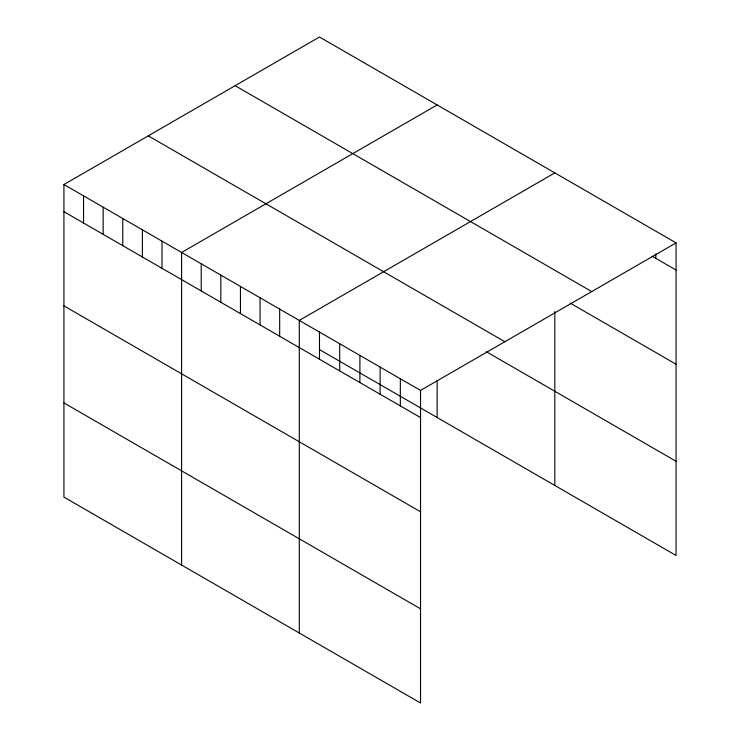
<?xml version="1.0" encoding="UTF-8"?>
<svg xmlns="http://www.w3.org/2000/svg" width="740" height="740" viewBox="0 0 740 740"><rect width="100%" height="100%" fill="white"/><g stroke="black" fill="none" stroke-linecap="round" stroke-linejoin="round"><path stroke-width="1.11" d="M63.927 184.528L420.533 390.415L420.533 703L63.927 497.113L63.927 184.528L319.467 37L676.073 242.886L676.073 555.472L319.467 349.585M437.146 104.941L181.605 252.47L181.605 565.055M554.824 172.883L299.293 320.42L299.293 632.996M420.533 390.415L676.073 242.886M652.014 256.151L676.073 270.035M235.135 85.683L591.741 291.569M570.226 303.113L676.073 364.228M148.259 135.846L504.865 341.732M486.18 351.639L676.073 461.279M63.927 211.686L420.533 417.573M63.927 305.879L420.533 511.766M63.927 402.921L420.533 608.807M655.862 253.848L655.862 258.371M554.824 311.558L554.824 485.468M437.146 380.517L437.146 417.526M400.331 378.75L400.331 405.899M380.12 367.086L380.12 394.235M359.908 355.413L359.908 382.571M339.706 343.749L339.706 370.907M319.467 331.64L319.495 359.233M279.674 309.089L279.674 336.247M260.064 297.767L260.064 324.925M240.445 286.445L240.445 313.603M220.835 275.123L220.835 302.272M201.225 263.801L201.225 290.95M161.995 241.148L161.995 268.305M142.385 229.826L142.385 256.983M122.766 218.504L122.766 245.652M103.156 207.181L103.156 234.33M83.546 195.86L83.546 223.008"/></g></svg>
